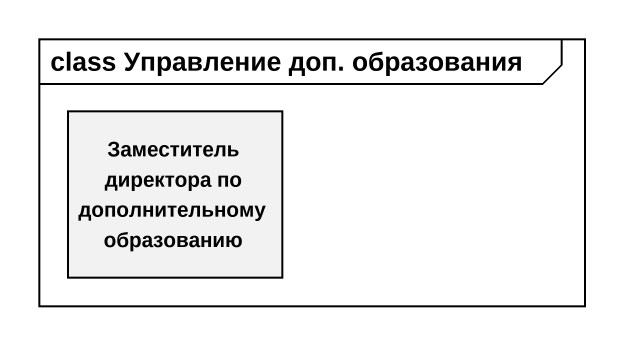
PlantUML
@startuml
mainframe class Управление доп. образования
hide circle
hide empty members
class "Заместитель директора по дополнительному образованию" as Заместитель_директора_по
@enduml
